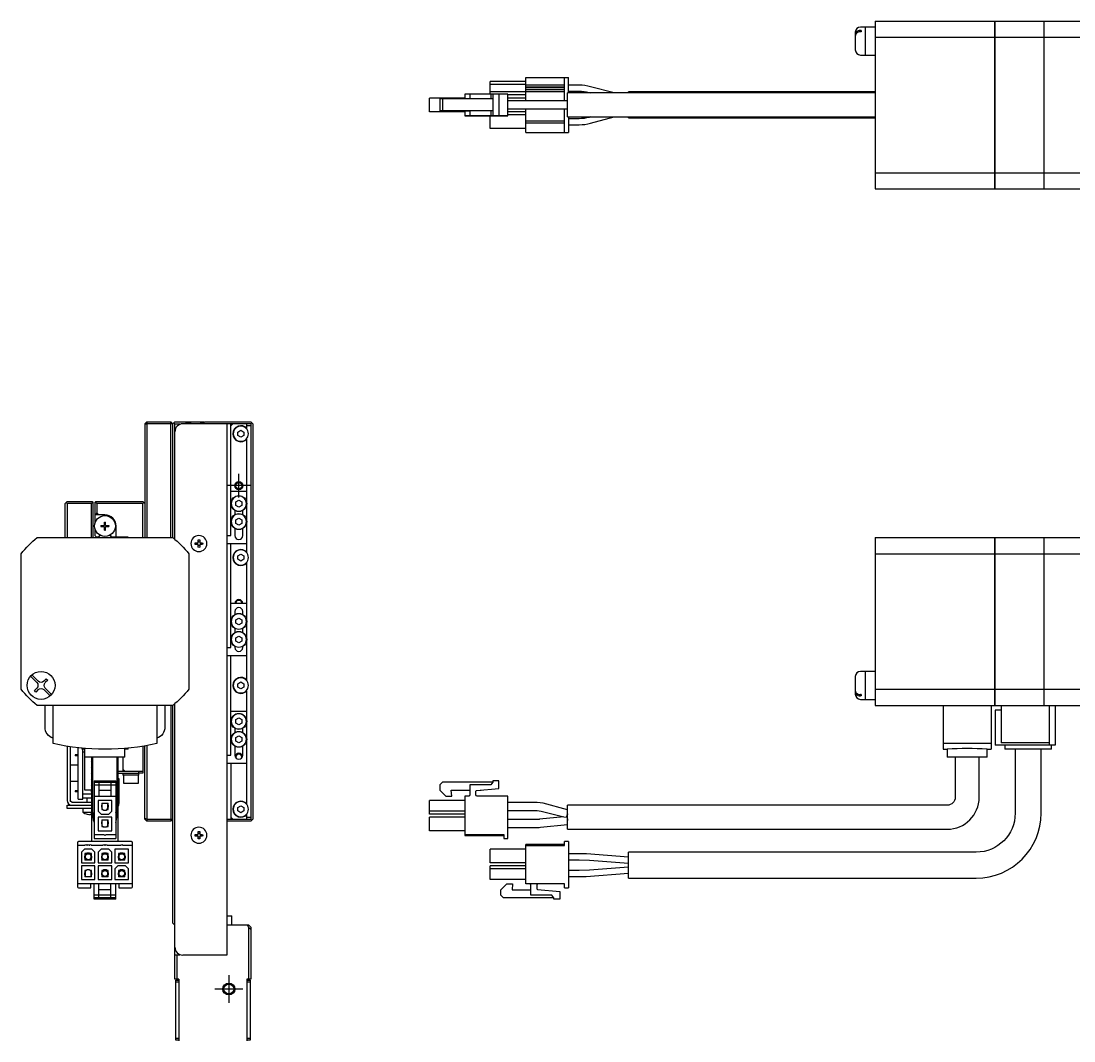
# Model space of a CAD drawing. Extents: x 0 to 971, y -8 to 578.
# Drawn here: x 0 to 263.5, y 322.7 to 578 of the extents above; entities that cross this region are included whole.
import ezdxf

# ---------------------------------------------------------------- set-up
doc = ezdxf.new("R2010")
doc.units = 0
doc.header["$LTSCALE"] = 0.5
doc.linetypes.add('CENTER', pattern=[50.8, 31.75, -6.35, 6.35, -6.35])
for name, color, linetype in [('MSM_CENTER', 1, 'CENTER'), ('MSM_CONTINUOUS', 7, 'CONTINUOUS'), ('MSM_NARROW', 5, 'CONTINUOUS')]:
    doc.layers.add(name, color=color, linetype=linetype)

msp = doc.modelspace()

# ---------------------------------------------------------------- linework, layer by layer
at = {"layer": 'MSM_CENTER'}
for p, q in [((54.5, 458.69), (54.5, 464.69)), ((57.5, 461.69), (51.5, 461.69)), ((52, 339.19), (52, 332.19)), ((55.5, 335.69), (48.5, 335.69))]:
    msp.add_line(p, q, dxfattribs=at)
at = {"layer": 'MSM_CONTINUOUS'}
for p, q in [((213.78, 577.99), (213.78, 535.99)), ((213.78, 577.99), (243.73, 577.99)), ((243.73, 535.99), (243.73, 577.99)), ((243.73, 577.94), (243.78, 577.94)), ((243.78, 535.99), (243.78, 577.99)), ((243.78, 577.99), (256.03, 577.99)), ((256.03, 535.99), (256.03, 577.99)), ((256.03, 577.94), (256.08, 577.94)), ((256.08, 535.99), (256.08, 577.99)), ((256.08, 577.99), (280.03, 577.99)), ((208.78, 575.19), (208.78, 570.79)), ((211.23, 576.49), (210.08, 576.49)), ((210.28, 575.64), (210.08, 575.64)), ((210.28, 575.28), (210.08, 575.28)), ((210.28, 575.64), (210.28, 575.28)), ((211.23, 576.49), (211.23, 569.49)), ((211.28, 576.44), (211.23, 576.44)), ((213.78, 576.49), (211.28, 576.49)), ((211.28, 576.49), (211.28, 569.49)), ((213.78, 573.96), (243.73, 573.96)), ((243.73, 573.71), (243.78, 573.71)), ((243.78, 573.96), (256.03, 573.96)), ((256.03, 573.71), (256.08, 573.71)), ((256.08, 573.96), (280.03, 573.96)), ((210.08, 569.49), (211.23, 569.49)), ((211.23, 569.54), (211.28, 569.54)), ((211.28, 569.49), (213.78, 569.49)), ((126.33, 557.99), (126.33, 563.89)), ((126.33, 563.89), (137.03, 563.89)), ((136.03, 557.99), (136.03, 563.89)), ((137.03, 559.99), (137.03, 563.89)), ((117.43, 559.69), (117.43, 562.89)), ((126.33, 562.89), (117.43, 562.89)), ((126.33, 562.14), (117.43, 562.14)), ((126.33, 561.99), (136.03, 561.99)), ((126.33, 561.49), (136.03, 561.49)), ((126.33, 561.44), (136.03, 561.44)), ((139.66, 561.94), (137.03, 561.94)), ((148.4, 559.99), (142.55, 561.56)), ((111.08, 558.69), (102.18, 558.69)), ((102.18, 555.29), (102.18, 558.69)), ((111.08, 559.69), (111.08, 558.49)), ((112.03, 559.69), (111.08, 559.69)), ((112.33, 559.69), (112.03, 559.69)), ((112.33, 559.69), (112.33, 558.49)), ((117.58, 559.69), (112.33, 559.69)), ((126.33, 560.24), (117.43, 560.24)), ((117.58, 559.69), (117.58, 558.49)), ((118.08, 559.69), (117.58, 559.69)), ((119.58, 559.69), (118.08, 559.69)), ((118.08, 559.69), (118.08, 554.29)), ((119.58, 559.69), (119.58, 554.29)), ((121.78, 559.69), (119.58, 559.69)), ((121.78, 554.29), (121.78, 559.69)), ((126.33, 559.49), (121.78, 559.49)), ((126.33, 558.69), (121.78, 558.69)), ((126.33, 560.94), (136.03, 560.94)), ((126.33, 560.89), (136.03, 560.89)), ((126.33, 560.39), (136.03, 560.39)), ((136.78, 553.99), (136.78, 559.99)), ((213.78, 559.99), (136.78, 559.99)), ((137.03, 560.44), (139.66, 560.44)), ((142.16, 560.11), (142.61, 559.99)), ((152.03, 559.99), (152.03, 560.24)), ((213.78, 560.24), (152.03, 560.24)), ((105.48, 558.49), (104.78, 558.49)), ((104.78, 558.49), (104.78, 555.49)), ((105.48, 558.49), (105.48, 555.49)), ((118.08, 558.49), (105.48, 558.49)), ((129.14, 557.99), (121.78, 557.99)), ((121.78, 555.99), (129.14, 555.99)), ((121.78, 555.99), (129.69, 555.99)), ((126.33, 550.09), (126.33, 555.99)), ((130.4, 557.99), (129.14, 557.99)), ((129.14, 555.99), (130.4, 555.99)), ((129.69, 555.99), (129.88, 555.99)), ((129.88, 555.99), (136.78, 555.99)), ((136.78, 557.99), (130.4, 557.99)), ((130.4, 555.99), (136.78, 555.99)), ((136.03, 550.09), (136.03, 555.99)), ((111.08, 555.29), (102.18, 555.29)), ((111.08, 555.29), (102.18, 555.29)), ((111.08, 555.29), (102.18, 555.29)), ((104.78, 555.49), (106.28, 555.49)), ((105.48, 555.49), (104.78, 555.49)), ((118.08, 555.49), (105.48, 555.49)), ((106.28, 555.49), (107.78, 555.49)), ((107.65, 555.49), (112.33, 555.49)), ((107.78, 555.49), (107.65, 555.49)), ((111.08, 555.49), (111.08, 554.29)), ((112.03, 554.29), (111.08, 554.29)), ((111.08, 554.29), (120.78, 554.29)), ((112.03, 555.49), (112.33, 555.49)), ((112.33, 554.29), (112.03, 554.29)), ((117.58, 555.49), (112.33, 555.49)), ((112.33, 555.49), (112.33, 554.29)), ((117.58, 554.29), (112.33, 554.29)), ((113.83, 554.29), (114.02, 554.29)), ((114.13, 554.29), (113.83, 554.29)), ((114.02, 554.29), (119.58, 554.29)), ((121.78, 554.29), (114.13, 554.29)), ((117.43, 551.09), (117.43, 554.29)), ((118.08, 555.49), (117.58, 555.49)), ((117.58, 555.49), (117.58, 554.29)), ((118.08, 554.29), (117.58, 554.29)), ((119.58, 554.29), (118.08, 554.29)), ((120.78, 554.29), (121.78, 554.29)), ((126.33, 555.29), (121.78, 555.29)), ((126.33, 554.49), (121.78, 554.49)), ((136.78, 553.99), (213.78, 553.99)), ((137.03, 553.99), (137.03, 550.09)), ((139.67, 553.54), (137.03, 553.54)), ((142.61, 553.99), (142.16, 553.87)), ((142.55, 552.42), (148.4, 553.99)), ((152.03, 553.74), (152.03, 553.99)), ((152.03, 553.74), (213.78, 553.74)), ((126.33, 551.09), (117.43, 551.09)), ((126.33, 553.04), (136.03, 553.04)), ((126.33, 552.54), (136.03, 552.54)), ((137.03, 552.04), (139.67, 552.04)), ((126.33, 550.09), (137.03, 550.09)), ((243.73, 540.28), (243.78, 540.28)), ((256.03, 540.28), (256.08, 540.28)), ((213.78, 540.02), (243.73, 540.02)), ((243.78, 540.02), (256.03, 540.02)), ((256.08, 540.02), (280.03, 540.02)), ((213.78, 535.99), (243.73, 535.99)), ((243.73, 536.04), (243.78, 536.04)), ((243.78, 535.99), (256.03, 535.99)), ((256.03, 536.04), (256.08, 536.04)), ((256.08, 535.99), (280.03, 535.99)), ((31.5, 477.69), (31, 477.19)), ((31.5, 477.19), (31, 476.98)), ((31, 477.19), (31, 448.69)), ((31.5, 477.69), (31.5, 448.69)), ((31.5, 477.69), (37.5, 477.69)), ((38, 477.19), (31.5, 477.19)), ((37.5, 448.69), (37.5, 477.69)), ((37.5, 477.69), (38, 477.19)), ((38.5, 477.69), (38, 477.19)), ((38, 448.69), (38, 477.19)), ((38.5, 477.19), (38.25, 477.44)), ((38.5, 477.69), (45.7, 477.69)), ((38.5, 448.25), (38.5, 477.19)), ((38.5, 477.19), (39.7, 477.19)), ((57.5, 477.19), (40.5, 477.19)), ((41.3, 477.19), (41.3, 477.49)), ((41.3, 477.49), (42.5, 477.49)), ((42.5, 477.19), (42.5, 477.49)), ((45, 477.39), (44.8, 477.19)), ((45, 477.69), (45, 477.19)), ((45.2, 477.19), (45.2, 477.69)), ((45.4, 477.29), (45.4, 477.19)), ((45.5, 477.19), (46, 477.69)), ((45.7, 477.19), (45.6, 477.29)), ((45.7, 477.69), (45.8, 477.59)), ((45.7, 477.59), (45.9, 477.59)), ((46, 477.69), (57.5, 477.69)), ((51.5, 477.19), (51.5, 344.19)), ((52.5, 449.19), (52.5, 477.19)), ((52.5, 476.69), (53, 477.19)), ((56.5, 476.01), (56.5, 477.19)), ((57.5, 477.69), (58, 477.19)), ((57.75, 477.44), (57.5, 477.19)), ((57.5, 477.19), (57.5, 378.19)), ((58, 477.19), (58, 378.19)), ((54.25, 475.12), (55, 475.55)), ((54.25, 474.25), (54.25, 475.12)), ((55, 475.55), (55.75, 475.12)), ((55.75, 475.12), (55.75, 474.25)), ((57.5, 476.69), (56.5, 476.69)), ((55, 473.82), (54.25, 474.25)), ((55.75, 474.25), (55, 473.82)), ((56.5, 445.01), (56.5, 473.36)), ((56.5, 460.19), (52.5, 460.19)), ((11, 457.19), (11.5, 457.69)), ((11, 448.69), (11, 457.19)), ((11.5, 457.19), (11.25, 457.44)), ((11.5, 457.69), (17.8, 457.69)), ((11.5, 457.19), (11.5, 448.69)), ((17.6, 457.19), (11.5, 457.19)), ((17.6, 457.19), (17.95, 457.54)), ((17.6, 448.69), (17.6, 457.19)), ((17.8, 457.69), (18, 457.49)), ((18, 457.49), (18, 448.69)), ((18.7, 457.69), (18.5, 457.49)), ((18.5, 457.49), (18.5, 452.3)), ((19, 457.19), (18.6, 457.59)), ((18.7, 457.69), (30.5, 457.69)), ((19, 457.19), (19, 454.89)), ((30.5, 457.19), (19, 457.19)), ((30.5, 457.69), (31, 457.19)), ((30.75, 457.44), (30.5, 457.19)), ((30.5, 448.69), (30.5, 457.19)), ((53.75, 457.62), (54.5, 458.05)), ((53.75, 456.75), (53.75, 457.62)), ((54.5, 456.32), (53.75, 456.75)), ((54.5, 458.05), (55.25, 457.62)), ((55.25, 456.75), (54.5, 456.32)), ((55.25, 457.62), (55.25, 456.75)), ((21, 454.39), (18.5, 454.39)), ((19, 454.89), (18.65, 454.39)), ((19.5, 454.39), (19, 454.89)), ((53.5, 455.46), (53.5, 454.42)), ((53.75, 453.12), (54.5, 453.55)), ((54.5, 453.55), (55.25, 453.12)), ((55.5, 454.42), (55.5, 455.46)), ((18.5, 450.87), (18.5, 449.19)), ((20, 451.73), (20, 451.44)), ((20, 451.73), (20.79, 451.73)), ((20, 451.44), (20.79, 451.44)), ((20.53, 451.44), (20.53, 451.73)), ((20.85, 451.79), (20.85, 452.59)), ((20.85, 452.59), (21.14, 452.59)), ((21.14, 452.06), (20.85, 452.06)), ((20.85, 450.59), (20.85, 451.38)), ((20.85, 451.12), (21.14, 451.12)), ((20.85, 450.59), (21.14, 450.59)), ((21.14, 451.79), (21.14, 452.59)), ((21.14, 450.59), (21.14, 451.38)), ((21.2, 451.73), (22, 451.73)), ((21.2, 451.44), (22, 451.44)), ((21.47, 451.44), (21.47, 451.73)), ((22, 451.73), (22, 451.44)), ((23.8, 448.89), (23.8, 451.59)), ((53.5, 450.96), (53.5, 449.19)), ((53.75, 452.25), (53.75, 453.12)), ((54.5, 451.82), (53.75, 452.25)), ((55.25, 452.25), (54.5, 451.82)), ((55.25, 453.12), (55.25, 452.25)), ((55.5, 449.19), (55.5, 450.96)), ((4, 448.69), (3.87, 448.56)), ((4.03, 448.69), (37.97, 448.69)), ((18.5, 449.19), (18.8, 448.89)), ((18.8, 448.89), (19.46, 448.89)), ((19.46, 448.89), (19.54, 449.03)), ((22.33, 449.26), (22.54, 448.89)), ((22.54, 448.89), (26.7, 448.89)), ((26.7, 448.89), (26.7, 448.69)), ((38.13, 448.56), (38, 448.69)), ((44.3, 447.39), (44.3, 448.12)), ((44.7, 448.12), (44.7, 447.39)), ((51.5, 449.19), (52.5, 449.19)), ((213.78, 448.69), (243.73, 448.69)), ((213.78, 448.69), (213.78, 406.69)), ((243.73, 406.69), (243.73, 448.69)), ((243.73, 448.64), (243.78, 448.64)), ((243.78, 406.69), (243.78, 448.69)), ((243.78, 448.69), (256.03, 448.69)), ((256.03, 406.69), (256.03, 448.69)), ((256.03, 448.64), (256.08, 448.64)), ((256.08, 406.69), (256.08, 448.69)), ((256.08, 448.69), (280.03, 448.69)), ((43.57, 447.39), (44.3, 447.39)), ((44.3, 446.99), (43.57, 446.99)), ((44.3, 446.26), (44.3, 446.99)), ((44.7, 447.39), (45.43, 447.39)), ((45.43, 446.99), (44.7, 446.99)), ((44.7, 446.99), (44.7, 446.26)), ((51.5, 447.19), (56.5, 447.19)), ((52.5, 421.19), (52.5, 447.19)), ((0.13, 444.82), (0, 444.69)), ((0, 410.72), (0, 444.66)), ((42, 444.69), (41.87, 444.82)), ((42, 444.66), (42, 410.72)), ((54.25, 444.12), (55, 444.55)), ((54.25, 443.25), (54.25, 444.12)), ((55, 442.82), (54.25, 443.25)), ((55, 444.55), (55.75, 444.12)), ((55.75, 443.25), (55, 442.82)), ((55.75, 444.12), (55.75, 443.25)), ((213.78, 444.66), (243.73, 444.66)), ((243.73, 444.4), (243.78, 444.4)), ((243.78, 444.66), (256.03, 444.66)), ((256.03, 444.4), (256.08, 444.4)), ((256.08, 444.66), (280.03, 444.66)), ((56.5, 413.01), (56.5, 442.36)), ((56.5, 432.19), (52.5, 432.19)), ((53.5, 430.19), (53.5, 429.42)), ((55.5, 429.42), (55.5, 430.19)), ((53.75, 428.12), (54.5, 428.55)), ((53.75, 427.25), (53.75, 428.12)), ((54.5, 426.82), (53.75, 427.25)), ((54.5, 428.55), (55.25, 428.12)), ((55.25, 427.25), (54.5, 426.82)), ((55.25, 428.12), (55.25, 427.25)), ((53.5, 425.96), (53.5, 424.92)), ((55.5, 424.92), (55.5, 425.96)), ((53.75, 423.62), (54.5, 424.05)), ((53.75, 422.75), (53.75, 423.62)), ((54.5, 422.32), (53.75, 422.75)), ((54.5, 424.05), (55.25, 423.62)), ((55.25, 422.75), (54.5, 422.32)), ((55.25, 423.62), (55.25, 422.75)), ((51.5, 421.19), (52.5, 421.19)), ((51.5, 419.19), (56.5, 419.19)), ((52.5, 394.19), (52.5, 419.19)), ((53.5, 421.46), (53.5, 421.19)), ((55.5, 421.19), (55.5, 421.46)), ((3.94, 412.39), (2.35, 413.98)), ((2.71, 414.33), (3.63, 413.41)), ((208.78, 413.89), (208.78, 409.49)), ((211.23, 415.19), (210.08, 415.19)), ((211.23, 415.19), (211.23, 408.19)), ((211.28, 415.14), (211.23, 415.14)), ((211.28, 415.19), (211.28, 408.19)), ((213.78, 415.19), (211.28, 415.19)), ((3.63, 413.41), (4.29, 412.75)), ((5.71, 412.75), (6.31, 413.35)), ((6.66, 413), (6.06, 412.39)), ((6.31, 413.35), (6.66, 413)), ((54.25, 412.12), (55, 412.55)), ((54.25, 411.25), (54.25, 412.12)), ((55, 410.82), (54.25, 411.25)), ((55, 412.55), (55.75, 412.12)), ((55.75, 411.25), (55, 410.82)), ((55.75, 412.12), (55.75, 411.25)), ((0, 410.69), (0.13, 410.56)), ((3.34, 410.38), (3.94, 410.98)), ((3.69, 410.03), (3.34, 410.38)), ((4.29, 410.63), (3.69, 410.03)), ((7.29, 409.04), (5.71, 410.63)), ((6.06, 410.98), (6.72, 410.32)), ((6.72, 410.32), (7.65, 409.4)), ((41.87, 410.56), (42, 410.69)), ((56.5, 382.01), (56.5, 410.36)), ((210.28, 409.4), (210.08, 409.4)), ((210.28, 409.04), (210.08, 409.04)), ((210.28, 409.4), (210.28, 409.04)), ((213.78, 410.72), (243.73, 410.72)), ((243.73, 410.97), (243.78, 410.97)), ((243.78, 410.72), (256.03, 410.72)), ((256.03, 410.97), (256.08, 410.97)), ((256.08, 410.72), (280.03, 410.72)), ((3.87, 406.82), (4, 406.69)), ((37.97, 406.69), (4.03, 406.69)), ((6, 401.27), (6, 406.69)), ((8, 397.12), (8, 406.69)), ((34, 406.69), (34, 397.12)), ((36, 406.69), (36, 401.27)), ((37.5, 406.69), (37.5, 377.69)), ((38, 406.69), (38.13, 406.82)), ((38, 352.19), (38, 406.69)), ((38.5, 338.19), (38.5, 407.13)), ((210.08, 408.19), (211.23, 408.19)), ((211.23, 408.24), (211.28, 408.24)), ((211.28, 408.19), (213.78, 408.19)), ((213.78, 406.69), (243.73, 406.69)), ((230.78, 406.69), (230.78, 395.69)), ((242.78, 406.69), (242.78, 395.69)), ((243.73, 406.74), (243.78, 406.74)), ((243.78, 406.69), (280.03, 406.69)), ((245.28, 406.69), (245.28, 397.29)), ((256.03, 406.74), (256.08, 406.74)), ((257.28, 406.69), (257.28, 396.69)), ((258.78, 406.69), (258.78, 396.69)), ((56.5, 405.19), (52.5, 405.19)), ((53.75, 403.12), (54.5, 403.55)), ((54.5, 403.55), (55.25, 403.12)), ((243.78, 405.49), (243.78, 396.69)), ((245.28, 405.49), (243.78, 405.49)), ((53.5, 400.96), (53.5, 399.92)), ((53.75, 402.25), (53.75, 403.12)), ((54.5, 401.82), (53.75, 402.25)), ((55.25, 402.25), (54.5, 401.82)), ((55.25, 403.12), (55.25, 402.25)), ((55.5, 399.92), (55.5, 400.96)), ((53.75, 398.62), (54.5, 399.05)), ((53.75, 397.75), (53.75, 398.62)), ((54.5, 399.05), (55.25, 398.62)), ((55.25, 398.62), (55.25, 397.75)), ((11.5, 396.45), (11.5, 382.89)), ((12.3, 396.33), (12.3, 382.89)), ((14.3, 383.19), (14.3, 396.07)), ((15.18, 395.97), (15.18, 395.69)), ((16, 395.69), (15.18, 395.69)), ((15.5, 383.19), (15.5, 395.69)), ((16, 385.44), (16, 395.9)), ((26, 393.69), (26, 395.9)), ((26.82, 395.69), (26, 395.69)), ((26.82, 395.69), (26.82, 395.97)), ((30.5, 396.45), (30.5, 389.69)), ((31, 378.19), (31, 396.53)), ((31.5, 396.62), (31.5, 377.69)), ((53.5, 396.46), (53.5, 394.19)), ((54.5, 397.32), (53.75, 397.75)), ((55.25, 397.75), (54.5, 397.32)), ((55.5, 394.19), (55.5, 396.46)), ((242.78, 397.12), (230.78, 397.12)), ((230.78, 395.69), (231.78, 395.69)), ((231.78, 395.69), (231.78, 393.69)), ((241.78, 395.69), (242.78, 395.69)), ((241.78, 393.69), (241.78, 395.69)), ((258.78, 396.69), (243.78, 396.69)), ((257.28, 397.29), (245.28, 397.29)), ((246.21, 396.69), (246.21, 395.69)), ((257.85, 395.69), (246.21, 395.69)), ((248.78, 395.69), (248.78, 379.69)), ((255.28, 379.69), (255.28, 395.69)), ((257.85, 395.69), (257.85, 396.69)), ((14.3, 394.31), (13.5, 394.31)), ((13.5, 394.31), (13.5, 394.06)), ((14.3, 394.06), (13.5, 394.06)), ((16, 394.94), (15.5, 394.94)), ((26, 393.69), (16, 393.69)), ((17.75, 372.59), (17.75, 393.69)), ((18, 378.69), (18, 393.69)), ((24, 393.69), (24, 378.69)), ((24.25, 393.69), (24.25, 372.59)), ((25.5, 393.69), (25.5, 390.19)), ((51.5, 394.19), (52.5, 394.19)), ((241.78, 393.69), (231.78, 393.69)), ((233.78, 393.69), (233.78, 383.69)), ((239.78, 383.69), (239.78, 393.69)), ((14.3, 391.69), (12.3, 391.69)), ((24.25, 390.19), (25.5, 390.19)), ((26, 390.19), (25.5, 390.69)), ((25.5, 390.19), (30.5, 390.19)), ((29.5, 389.19), (29.5, 390.19)), ((51.5, 392.19), (56.5, 392.19)), ((52.5, 392.19), (52.5, 378.19)), ((12.3, 387.69), (14.3, 387.69)), ((18.3, 387.79), (23.7, 387.79)), ((18.3, 387.79), (18.3, 373.39)), ((18.3, 387.49), (23.7, 387.49)), ((19.5, 387.49), (19.5, 383.99)), ((22.5, 387.49), (22.5, 383.99)), ((23.7, 387.79), (23.7, 373.39)), ((24.25, 389.69), (29.5, 389.69)), ((24.25, 388.39), (24.5, 388.39)), ((24.5, 388.39), (24.5, 382.09)), ((25.5, 389.69), (25.5, 389.19)), ((29.5, 389.19), (25.5, 389.19)), ((25.6, 389.19), (25.6, 387.19)), ((29.4, 387.19), (29.4, 389.19)), ((30.5, 389.69), (29.5, 389.69)), ((105.48, 387.49), (104.78, 386.79)), ((118.08, 387.49), (105.48, 387.49)), ((118.08, 387.49), (117.58, 386.79)), ((118.08, 387.79), (118.08, 387.49)), ((119.58, 387.79), (118.08, 387.79)), ((119.58, 385.87), (119.58, 387.79)), ((13.5, 385.31), (13.5, 385.06)), ((14.3, 385.31), (13.5, 385.31)), ((14.3, 385.06), (13.5, 385.06)), ((17.65, 385.44), (16, 385.44)), ((17.65, 384.94), (17.65, 385.44)), ((17.75, 384.94), (17.65, 384.94)), ((18.3, 386.79), (23.7, 386.79)), ((19.5, 385.49), (22.5, 385.49)), ((25.6, 387.19), (29.4, 387.19)), ((104.78, 386.79), (104.78, 385.49)), ((104.78, 385.49), (106.28, 383.99)), ((104.78, 385.49), (106.28, 383.99)), ((107.65, 385.49), (112.33, 385.49)), ((107.78, 383.99), (107.65, 385.49)), ((107.65, 385.49), (112.33, 385.49)), ((112.33, 386.79), (112.33, 384.29)), ((117.58, 386.79), (112.33, 386.79)), ((113.83, 384.29), (113.83, 385.19)), ((114.02, 385.39), (119.58, 385.87)), ((114.02, 385.39), (119.58, 385.87)), ((114.02, 385.39), (115.17, 385.49)), ((114.02, 385.39), (115.17, 385.49)), ((115.17, 385.49), (115.17, 385.49)), ((12.7, 382.49), (17.75, 382.49)), ((14.3, 383.19), (15.5, 383.19)), ((17.75, 384.44), (15.5, 384.44)), ((17.75, 383.44), (15.5, 383.44)), ((16.5, 383.44), (16.5, 382.49)), ((18.3, 383.99), (23.7, 383.99)), ((22.7, 382.89), (19.3, 382.89)), ((19.3, 382.89), (19.3, 380.24)), ((20.2, 382.24), (20.2, 381.74)), ((20.2, 382.24), (21.8, 382.24)), ((20.25, 382.24), (20.25, 380.86)), ((21.75, 380.86), (21.75, 382.24)), ((21.8, 381.74), (21.8, 382.24)), ((22.7, 380.24), (22.7, 382.89)), ((111.08, 382.89), (102.18, 382.89)), ((102.18, 379.49), (102.18, 382.89)), ((106.28, 383.99), (107.78, 383.99)), ((106.28, 383.99), (107.78, 383.99)), ((112.03, 383.99), (111.08, 383.99)), ((111.08, 383.99), (111.08, 374.39)), ((121.78, 383.99), (114.13, 383.99)), ((121.78, 373.39), (121.78, 383.99)), ((129.14, 382.36), (121.78, 382.36)), ((130.66, 382.17), (129.14, 382.36)), ((136.78, 380.57), (130.66, 382.17)), ((11.5, 380.89), (11.5, 381.69)), ((11.5, 381.69), (17.75, 381.69)), ((17.75, 380.89), (11.5, 380.89)), ((15.5, 380.89), (15.5, 379.99)), ((15.5, 379.99), (17.75, 379.99)), ((19.3, 380.24), (20.05, 379.49)), ((20.05, 379.49), (21.95, 379.49)), ((20.1, 381.74), (20.1, 381.24)), ((20.25, 381.74), (20.1, 381.74)), ((20.1, 381.24), (20.25, 381.24)), ((20.2, 381.24), (20.2, 380.59)), ((20.2, 380.59), (20.52, 380.59)), ((20.25, 380.86), (20.62, 380.49)), ((20.62, 380.49), (21.37, 380.49)), ((21.37, 380.49), (21.75, 380.86)), ((21.47, 380.59), (21.8, 380.59)), ((21.75, 381.74), (21.9, 381.74)), ((21.75, 381.24), (21.9, 381.24)), ((21.8, 380.59), (21.8, 381.24)), ((21.9, 381.24), (21.9, 381.74)), ((21.95, 379.49), (22.7, 380.24)), ((54.25, 381.12), (55, 381.55)), ((54.25, 380.25), (54.25, 381.12)), ((55, 379.82), (54.25, 380.25)), ((55, 381.55), (55.75, 381.12)), ((55.75, 380.25), (55, 379.82)), ((55.75, 381.12), (55.75, 380.25)), ((111.08, 380.24), (102.18, 380.24)), ((111.08, 379.49), (102.18, 379.49)), ((111.08, 379.49), (102.18, 379.49)), ((121.78, 380.36), (129.14, 380.36)), ((129.14, 380.36), (130.15, 380.23)), ((130.15, 380.23), (135.84, 378.75)), ((136.78, 379.54), (136.56, 378.69)), ((136.6, 378.82), (136.78, 379.54)), ((136.78, 375.69), (136.78, 381.69)), ((231.78, 381.69), (136.78, 381.69)), ((16.55, 379.43), (16.57, 379.43)), ((17.3, 379.43), (17.7, 379.43)), ((17.3, 379.3), (17.3, 379.43)), ((17.7, 379.43), (17.7, 379.3)), ((19.3, 378.69), (19.3, 375.29)), ((22.7, 378.69), (19.3, 378.69)), ((20.25, 377.54), (20.1, 377.54)), ((20.1, 377.54), (20.1, 377.04)), ((20.1, 377.04), (20.25, 377.04)), ((20.2, 378.04), (21.8, 378.04)), ((20.2, 378.04), (20.2, 377.54)), ((20.2, 377.04), (20.2, 376.39)), ((20.25, 378.04), (20.25, 376.66)), ((21.75, 376.66), (21.75, 378.04)), ((21.75, 377.54), (21.9, 377.54)), ((21.75, 377.04), (21.9, 377.04)), ((21.8, 377.54), (21.8, 378.04)), ((21.8, 376.39), (21.8, 377.04)), ((21.9, 377.04), (21.9, 377.54)), ((22.7, 375.29), (22.7, 378.69)), ((31.5, 378.19), (31, 378.39)), ((31, 378.19), (31.5, 377.69)), ((31.5, 378.19), (38, 378.19)), ((37.5, 377.69), (31.5, 377.69)), ((38, 378.19), (37.5, 377.69)), ((51.5, 378.19), (57.5, 378.19)), ((57.5, 377.69), (51.5, 377.69)), ((53, 378.19), (52.5, 378.69)), ((56.5, 378.19), (56.5, 379.36)), ((56.5, 378.69), (57.5, 378.69)), ((57.5, 378.19), (57.75, 377.94)), ((58, 378.19), (57.5, 377.69)), ((111.08, 378.69), (102.18, 378.69)), ((102.18, 375.29), (102.18, 378.69)), ((129.69, 378.16), (121.78, 378.16)), ((129.78, 378.17), (129.69, 378.16)), ((135.84, 378.75), (129.78, 378.17)), ((129.98, 376.18), (136.78, 376.83)), ((135.84, 378.75), (136.56, 378.69)), ((136.6, 378.82), (136.56, 378.69)), ((136.56, 378.69), (136.6, 378.82)), ((136.69, 378.83), (136.6, 378.82)), ((136.69, 378.83), (136.78, 377.84)), ((18.3, 374.39), (20.75, 374.39)), ((19.3, 375.29), (22.7, 375.29)), ((20.2, 376.39), (20.52, 376.39)), ((20.25, 376.66), (20.62, 376.29)), ((20.62, 376.29), (21.37, 376.29)), ((21.25, 374.39), (23.7, 374.39)), ((21.37, 376.29), (21.75, 376.66)), ((21.47, 376.39), (21.8, 376.39)), ((43.57, 374.39), (44.3, 374.39)), ((44.3, 374.39), (44.3, 375.12)), ((44.7, 375.12), (44.7, 374.39)), ((44.7, 374.39), (45.43, 374.39)), ((111.08, 375.29), (102.18, 375.29)), ((111.08, 375.29), (102.18, 375.29)), ((111.08, 374.39), (120.78, 374.39)), ((111.08, 374.39), (120.78, 374.39)), ((111.08, 374.39), (111.08, 374.14)), ((120.78, 374.39), (120.78, 373.39)), ((121.78, 376.16), (129.69, 376.16)), ((129.69, 376.16), (129.98, 376.18)), ((136.78, 375.69), (231.78, 375.69)), ((14.1, 372.29), (14.1, 361.29)), ((16, 371.59), (14.1, 371.59)), ((27.6, 372.59), (14.4, 372.59)), ((16.55, 371.59), (16.5, 371.59)), ((17.1, 371.59), (17.05, 371.59)), ((20.47, 371.59), (17.6, 371.59)), ((18.3, 373.39), (23.7, 373.39)), ((21.02, 371.59), (20.97, 371.59)), ((24.95, 371.59), (21.52, 371.59)), ((27.9, 371.59), (25.45, 371.59)), ((27.9, 361.29), (27.9, 372.29)), ((44.3, 373.99), (43.57, 373.99)), ((44.3, 373.26), (44.3, 373.99)), ((44.7, 373.99), (44.7, 373.26)), ((45.43, 373.99), (44.7, 373.99)), ((111.08, 374.14), (120.78, 374.14)), ((120.78, 373.39), (121.78, 373.39)), ((120.78, 373.39), (121.78, 373.39)), ((126.33, 361.99), (126.33, 371.84)), ((136.03, 371.84), (126.33, 371.84)), ((126.33, 371.59), (136.03, 371.59)), ((136.03, 371.59), (136.03, 372.59)), ((137.03, 372.59), (136.03, 372.59)), ((137.03, 372.59), (137.03, 360.99)), ((15.85, 370.69), (15.1, 369.94)), ((15.1, 369.94), (15.1, 367.29)), ((17.75, 370.69), (15.85, 370.69)), ((16.05, 368.94), (15.9, 368.94)), ((15.9, 368.94), (15.9, 368.44)), ((16, 369.59), (16, 368.94)), ((16.32, 369.59), (16, 369.59)), ((16.42, 369.69), (16.05, 369.31)), ((16.05, 369.31), (16.05, 367.94)), ((17.17, 369.69), (16.42, 369.69)), ((17.01, 369.53), (17.46, 369.4)), ((17.55, 369.31), (17.17, 369.69)), ((17.6, 369.59), (17.27, 369.59)), ((17.55, 367.94), (17.55, 369.31)), ((17.7, 368.94), (17.55, 368.94)), ((17.6, 368.94), (17.6, 369.59)), ((17.7, 368.44), (17.7, 368.94)), ((18.5, 369.94), (17.75, 370.69)), ((18.5, 367.29), (18.5, 369.94)), ((20.05, 370.69), (19.3, 369.94)), ((19.3, 369.94), (19.3, 367.29)), ((21.95, 370.69), (20.05, 370.69)), ((20.25, 368.94), (20.1, 368.94)), ((20.1, 368.94), (20.1, 368.44)), ((20.52, 369.59), (20.2, 369.59)), ((20.2, 369.59), (20.2, 368.94)), ((20.52, 369.59), (20.25, 369.31)), ((20.25, 369.31), (20.25, 367.94)), ((20.62, 369.69), (20.52, 369.59)), ((21.37, 369.69), (20.62, 369.69)), ((21.75, 369.31), (21.37, 369.69)), ((21.8, 369.59), (21.47, 369.59)), ((21.75, 367.94), (21.75, 369.31)), ((21.9, 368.94), (21.75, 368.94)), ((21.8, 368.94), (21.8, 369.59)), ((21.9, 368.44), (21.9, 368.94)), ((22.7, 369.94), (21.95, 370.69)), ((22.7, 367.29), (22.7, 369.94)), ((23.5, 370.69), (23.5, 367.29)), ((26.9, 370.69), (23.5, 370.69)), ((24.45, 368.94), (24.3, 368.94)), ((24.3, 368.94), (24.3, 368.44)), ((24.4, 369.59), (24.4, 368.94)), ((24.72, 369.59), (24.4, 369.59)), ((24.72, 369.59), (24.45, 369.31)), ((24.45, 369.31), (24.45, 367.94)), ((24.99, 369.53), (24.54, 369.4)), ((24.82, 369.69), (24.72, 369.59)), ((25.57, 369.69), (24.82, 369.69)), ((25.95, 369.31), (25.57, 369.69)), ((26, 369.59), (25.67, 369.59)), ((25.95, 367.94), (25.95, 369.31)), ((26.1, 368.94), (25.95, 368.94)), ((26, 368.94), (26, 369.59)), ((26.1, 368.44), (26.1, 368.94)), ((26.9, 367.29), (26.9, 370.69)), ((117.43, 367.29), (117.43, 370.69)), ((126.33, 370.69), (117.43, 370.69)), ((140.64, 369.56), (137.03, 369.56)), ((152.03, 368.69), (141.49, 369.53)), ((152.03, 363.44), (152.03, 369.94)), ((239.03, 369.94), (152.03, 369.94)), ((15.1, 367.29), (18.5, 367.29)), ((15.1, 366.49), (15.1, 363.09)), ((18.5, 366.49), (15.1, 366.49)), ((15.9, 368.44), (16.05, 368.44)), ((16, 368.44), (16, 367.94)), ((17.6, 367.94), (16, 367.94)), ((17.11, 367.94), (16.59, 368.09)), ((17.7, 368.44), (17.55, 368.44)), ((17.6, 367.94), (17.6, 368.44)), ((18.5, 363.09), (18.5, 366.49)), ((19.3, 367.29), (22.7, 367.29)), ((22.7, 366.49), (19.3, 366.49)), ((19.3, 366.49), (19.3, 363.09)), ((20.1, 368.44), (20.25, 368.44)), ((20.2, 368.44), (20.2, 367.94)), ((21.8, 367.94), (20.2, 367.94)), ((20.25, 367.94), (20.25, 368.02)), ((21.9, 368.44), (21.75, 368.44)), ((21.75, 367.94), (21.75, 368.02)), ((21.8, 367.94), (21.8, 368.44)), ((22.7, 363.09), (22.7, 366.49)), ((23.5, 367.29), (26.9, 367.29)), ((24.25, 366.49), (23.5, 365.74)), ((26.15, 366.49), (24.25, 366.49)), ((24.3, 368.44), (24.45, 368.44)), ((24.4, 368.44), (24.4, 367.94)), ((26, 367.94), (24.4, 367.94)), ((24.89, 367.94), (25.41, 368.09)), ((26.1, 368.44), (25.95, 368.44)), ((26, 367.94), (26, 368.44)), ((26.9, 365.74), (26.15, 366.49)), ((126.33, 367.29), (117.43, 367.29)), ((117.43, 363.09), (117.43, 366.49)), ((126.33, 366.49), (117.43, 366.49)), ((137.03, 368.06), (139.66, 368.06)), ((139.66, 368.06), (142.3, 367.96)), ((142.3, 367.96), (151.98, 367.19)), ((16.05, 364.74), (15.9, 364.74)), ((15.9, 364.74), (15.9, 364.24)), ((15.9, 364.24), (16.05, 364.24)), ((16.32, 365.39), (16, 365.39)), ((16, 365.39), (16, 364.74)), ((16, 364.24), (16, 363.74)), ((17.6, 363.74), (16, 363.74)), ((16.42, 365.49), (16.05, 365.11)), ((16.05, 365.11), (16.05, 363.74)), ((17.17, 365.49), (16.42, 365.49)), ((17.55, 365.11), (17.17, 365.49)), ((17.6, 365.39), (17.27, 365.39)), ((17.55, 363.74), (17.55, 365.11)), ((17.7, 364.74), (17.55, 364.74)), ((17.7, 364.24), (17.55, 364.24)), ((17.6, 364.74), (17.6, 365.39)), ((17.6, 363.74), (17.6, 364.24)), ((17.7, 364.24), (17.7, 364.74)), ((20.1, 364.74), (20.1, 364.24)), ((20.25, 364.74), (20.1, 364.74)), ((20.1, 364.24), (20.25, 364.24)), ((20.52, 365.39), (20.2, 365.39)), ((20.2, 365.39), (20.2, 364.74)), ((20.2, 364.24), (20.2, 363.74)), ((21.8, 363.74), (20.2, 363.74)), ((20.52, 365.39), (20.25, 365.11)), ((20.25, 365.11), (20.25, 363.74)), ((20.62, 365.49), (20.52, 365.39)), ((21.37, 365.49), (20.62, 365.49)), ((21.75, 365.11), (21.37, 365.49)), ((21.8, 365.39), (21.47, 365.39)), ((21.75, 363.74), (21.75, 365.11)), ((21.9, 364.74), (21.75, 364.74)), ((21.9, 364.24), (21.75, 364.24)), ((21.8, 364.74), (21.8, 365.39)), ((21.8, 363.74), (21.8, 364.24)), ((21.9, 364.24), (21.9, 364.74)), ((23.5, 365.74), (23.5, 363.09)), ((24.45, 364.74), (24.3, 364.74)), ((24.3, 364.74), (24.3, 364.24)), ((24.3, 364.24), (24.45, 364.24)), ((24.72, 365.39), (24.4, 365.39)), ((24.4, 365.39), (24.4, 364.74)), ((24.4, 364.24), (24.4, 363.74)), ((26, 363.74), (24.4, 363.74)), ((24.72, 365.39), (24.45, 365.11)), ((24.45, 365.11), (24.45, 363.74)), ((24.45, 364.04), (25, 363.89)), ((24.82, 365.49), (24.72, 365.39)), ((25.57, 365.49), (24.82, 365.49)), ((25.4, 365.33), (24.86, 365.49)), ((25.95, 365.11), (25.57, 365.49)), ((26, 365.39), (25.67, 365.39)), ((25.95, 363.74), (25.95, 365.11)), ((26.1, 364.74), (25.95, 364.74)), ((26.1, 364.24), (25.95, 364.24)), ((26, 364.74), (26, 365.39)), ((26, 363.74), (26, 364.24)), ((26.1, 364.24), (26.1, 364.74)), ((26.9, 363.09), (26.9, 365.74)), ((126.33, 365.74), (117.43, 365.74)), ((139.67, 365.36), (137.03, 365.36)), ((137.03, 363.86), (140.66, 363.86)), ((142.29, 365.46), (139.67, 365.36)), ((141.46, 363.89), (152.03, 364.69)), ((151.98, 366.19), (142.29, 365.46)), ((27.9, 361.99), (14.1, 361.99)), ((15.1, 363.09), (18.5, 363.09)), ((17.5, 360.99), (17.5, 361.99)), ((18.3, 358.19), (18.3, 361.99)), ((19.3, 363.09), (22.7, 363.09)), ((19.5, 358.49), (19.5, 361.99)), ((22.5, 358.49), (22.5, 361.99)), ((23.5, 363.09), (26.9, 363.09)), ((23.7, 358.19), (23.7, 361.99)), ((24.5, 361.99), (24.5, 360.99)), ((126.33, 363.09), (117.43, 363.09)), ((120.03, 360.49), (121.53, 361.99)), ((121.53, 361.99), (123.03, 361.99)), ((123.03, 361.99), (122.9, 360.49)), ((136.03, 361.99), (126.33, 361.99)), ((127.58, 359.19), (127.58, 361.69)), ((129.08, 361.69), (129.08, 360.79)), ((136.03, 360.99), (136.03, 361.99)), ((152.03, 363.44), (239.03, 363.44)), ((14.4, 360.99), (17.5, 360.99)), ((23.7, 359.19), (18.3, 359.19)), ((23.7, 358.49), (18.3, 358.49)), ((22.5, 360.49), (19.5, 360.49)), ((24.5, 360.99), (27.6, 360.99)), ((120.03, 359.19), (120.03, 360.49)), ((120.73, 358.49), (120.03, 359.19)), ((133.33, 358.49), (120.73, 358.49)), ((122.9, 360.49), (127.58, 360.49)), ((132.83, 359.19), (127.58, 359.19)), ((129.27, 360.59), (134.83, 360.1)), ((133.33, 358.49), (132.83, 359.19)), ((133.33, 358.19), (133.33, 358.49)), ((134.83, 360.1), (134.83, 358.19)), ((136.03, 360.99), (137.03, 360.99)), ((23.7, 358.19), (18.3, 358.19)), ((134.83, 358.19), (133.33, 358.19)), ((51.5, 353.99), (52.75, 353.99)), ((52.75, 351.69), (52.75, 353.99)), ((38, 352.19), (38.5, 351.69)), ((38.25, 351.94), (38.5, 352.19)), ((57, 351.69), (51.5, 351.69)), ((57, 351.07), (56.69, 351.69)), ((57, 351.69), (57.5, 351.19)), ((57, 338.19), (57, 351.07)), ((57.5, 350.57), (57, 351.07)), ((57.5, 351.19), (57.5, 338.19)), ((39.7, 344.19), (38.5, 344.19)), ((39, 344.19), (39, 338.19)), ((51.5, 344.19), (40.5, 344.19)), ((39.5, 338.19), (38.5, 338.19)), ((38.7, 322.89), (38.7, 337.89)), ((38.7, 337.89), (39.5, 337.89)), ((39.5, 337.39), (38.7, 337.39)), ((39.5, 338.19), (39.5, 322.69)), ((57.5, 338.19), (56.5, 338.19)), ((56.5, 338.19), (56.5, 322.69)), ((56.5, 337.89), (57.3, 337.89)), ((57.3, 337.39), (56.5, 337.39)), ((57.3, 337.89), (57.3, 322.89)), ((38.7, 323.39), (39.5, 323.39)), ((39.5, 322.89), (38.7, 322.89)), ((56.5, 323.39), (57.3, 323.39)), ((57.3, 322.89), (56.5, 322.89))]:
    msp.add_line(p, q, dxfattribs=at)
at = {"layer": 'MSM_CONTINUOUS', "extrusion": (0, 0, -1)}
for centre, radius in [((-55, 474.69), 1.9), ((-54.5, 457.19), 1.9), ((-54.5, 452.69), 1.9), ((-44.5, 447.19), 2), ((-55, 443.69), 1.9), ((-54.5, 427.69), 1.9), ((-54.5, 423.19), 1.9), ((-55, 411.69), 1.9), ((-54.5, 402.69), 1.9), ((-54.5, 398.19), 1.9), ((-55, 380.69), 1.9), ((-44.5, 374.19), 2)]:
    msp.add_circle(centre, radius, dxfattribs=at)
at = {"layer": 'MSM_CONTINUOUS'}
for centre, radius in [((54.5, 461.69), 0.783), ((54.5, 457.19), 2), ((21, 451.59), 2.6), ((54.5, 452.69), 2), ((54.5, 427.69), 2), ((54.5, 423.19), 2), ((5, 411.69), 3.5), ((54.5, 402.69), 2), ((54.5, 398.19), 2), ((16.8, 368.81), 0.75), ((21, 368.81), 0.75), ((25.2, 368.81), 0.75), ((21, 364.61), 0.75), ((25.2, 364.61), 0.75), ((52, 335.69), 1.23)]:
    msp.add_circle(centre, radius, dxfattribs=at)
for centre, radius, start, end in [((210.08, 575.19), 1.3, 90, 180), ((209.54, 574.69), 0.751, 141.1045, 178.2319), ((209.54, 574.34), 0.754, 138.1061, 174.1834), ((210.01, 574.23), 1.41, 86.8251, 138.6019), ((210, 573.9), 1.39, 86.3837, 137.1373), ((210.08, 570.79), 1.3, 180, 270), ((139.66, 550.79), 11.15, 75.0015, 90.0068), ((139.66, 563.19), 11.15, 269.9911, 285.0006), ((40.5, 475.19), 2, 90, 180), ((45.7, 477.29), 0.3, 90, 180), ((55, 474.69), 2, 41.4096, 318.5904), ((21, 451.59), 2.8, 0, 90), ((21, 448.39), 1.59, 143.8028, 169.1069), ((21, 448.39), 1.59, 10.8931, 36.1972), ((54.5, 449.19), 1, 180, 0), ((44.5, 447.19), 0.435, 152.6335, 207.3665), ((44.5, 447.19), 0.435, 62.6335, 117.3665), ((44.5, 447.19), 0.435, 242.6335, 297.3665), ((44.5, 447.19), 0.435, 332.6335, 27.3665), ((55, 443.69), 2, 41.4096, 318.5904), ((54.5, 432.19), 0.783, 0, 180), ((54.5, 430.19), 1, 0, 180), ((54.5, 421.19), 1, 180, 0), ((210.08, 413.89), 1.3, 90, 180), ((55, 411.69), 2, 41.4096, 318.5904), ((209.54, 409.99), 0.751, 181.7681, 218.8955), ((210.08, 409.49), 1.3, 180, 270), ((209.54, 410.34), 0.754, 185.8166, 221.8939), ((210.01, 410.45), 1.41, 221.3981, 273.1749), ((210, 410.78), 1.39, 222.8627, 273.6163), ((236.78, 335.9), 60, 85.2198, 94.7802), ((54.5, 394.19), 1, 180, 0), ((54.5, 393.69), 0.783, 349.9945, 190.0055), ((114.03, 385.19), 0.2, 95, 180), ((114.03, 385.19), 0.2, 95, 180), ((12.7, 382.89), 1.2, 180, 270), ((23.3, 382.09), 1.2, 322.3415, 0), ((55, 380.69), 2, 41.4096, 318.5904), ((231.78, 383.69), 8, 270, 0), ((17.5, 382.49), 3.2, 231.3178, 252.73), ((21, 378.69), 3, 154.2783, 205.8426), ((21, 378.69), 3, 334.1588, 25.8426), ((239.03, 379.69), 16.25, 270, 0), ((17.5, 382.49), 3.19, 253.0947, 266.4096), ((17.5, 382.49), 3.19, 273.5904, 274.4896), ((44.5, 374.19), 0.435, 152.6335, 207.3665), ((44.5, 374.19), 0.435, 62.6335, 117.3665), ((44.5, 374.19), 0.435, 332.6335, 27.3665), ((14.4, 372.29), 0.3, 90, 180), ((27.6, 372.29), 0.3, 0, 90), ((44.5, 374.19), 0.435, 242.6335, 297.3665), ((140.64, 358.81), 10.75, 85.452, 90), ((151.97, 367.27), 0.076, 270.693, 322.5744), ((140.66, 374.61), 10.75, 270, 274.2892), ((151.98, 366.11), 0.0704, 38.341, 90.7072), ((14.4, 361.29), 0.3, 180, 270), ((27.6, 361.29), 0.3, 270, 0), ((127.28, 361.69), 0.3, 0, 90), ((129.38, 361.69), 0.3, 90, 180), ((129.28, 360.79), 0.2, 180, 265), ((40.5, 346.19), 2, 180, 270)]:
    msp.add_arc(centre, radius, start, end, dxfattribs=at)
at = {"layer": 'MSM_CONTINUOUS', "extrusion": (0, 0, -1)}
for centre, radius, start, end in [((-139.66, 550.79), 9.65, 89.9899, 104.9986), ((-139.66, 563.2), 9.65, 255.0035, 270.008), ((-20.79, 451.79), 0.06, 180, 270), ((-20.79, 451.38), 0.06, 90, 180), ((-21.2, 451.79), 0.06, 270, 0), ((-21.2, 451.38), 0.06, 0, 90), ((-21, 427.69), 27, 38.9424, 51.0576), ((-21.11, 448.27), 1.75, 25.4948, 37.006), ((-20.88, 448.27), 1.75, 142.994, 145.4948), ((-21, 427.69), 27, 128.9424, 141.0576), ((-44.5, 447.19), 0.95, 77.8468, 102.1532), ((-44.5, 447.19), 0.95, 347.8468, 12.1532), ((-44.5, 447.19), 0.95, 257.8468, 282.1532), ((-44.5, 447.19), 0.95, 167.8468, 192.1532), ((-3.23, 411.69), 1, 135, 225), ((-5, 413.45), 1, 225, 315), ((-6.77, 411.69), 1, 315, 45), ((-21, 427.69), 27, 308.9424, 321.0576), ((-5, 409.92), 1, 45, 135), ((-21, 427.69), 27, 218.9424, 231.0576), ((-9, 401.27), 3, 289.4712, 0), ((-33, 401.27), 3, 180, 250.5288), ((-21, 455.69), 60, 257.4867, 282.5133), ((-17.9, 392.69), 0.25, 306.8699, 53.1301), ((-17.9, 391.19), 0.25, 306.8699, 53.1301), ((-17.9, 389.69), 0.25, 306.8699, 53.1301), ((-17.9, 388.19), 0.25, 306.8699, 53.1301), ((-17.9, 386.69), 0.25, 306.8699, 53.1301), ((-114.03, 385.19), 0.2, 0, 85), ((-12.7, 382.89), 0.4, 270, 0), ((-21, 381.36), 1, 41.4089, 61.0443), ((-21, 381.36), 1, 118.9543, 138.5897), ((-112.03, 384.29), 0.3, 180, 270), ((-114.13, 384.29), 0.3, 270, 0), ((-231.78, 383.69), 2, 180, 270), ((-239.03, 379.69), 9.75, 180, 270), ((-21, 377.16), 1, 41.4089, 61.0443), ((-21, 377.16), 1, 118.9543, 138.5897), ((-21, 374.39), 0.25, 179.9993, 359.9993), ((-44.5, 374.19), 0.95, 347.8468, 12.1532), ((-44.5, 374.19), 0.95, 77.8468, 102.1532), ((-44.5, 374.19), 0.95, 167.8468, 192.1532), ((-16.25, 371.59), 0.25, 0, 180), ((-16.8, 371.59), 0.25, 0, 180), ((-17.35, 371.59), 0.25, 0, 180), ((-20.72, 371.59), 0.25, 0, 180), ((-21.27, 371.59), 0.25, 0, 180), ((-25.2, 371.59), 0.25, 0, 180), ((-44.5, 374.19), 0.95, 257.8468, 282.1532)]:
    msp.add_arc(centre, radius, start, end, dxfattribs=at)
at = {"layer": 'MSM_NARROW'}
for centre, radius in [((54.5, 461.69), 1), ((52, 335.69), 1.5)]:
    msp.add_circle(centre, radius, dxfattribs=at)
for centre, start, end in [((54.5, 432.19), 0, 180), ((54.5, 393.69), 14.4775, 165.5225)]:
    msp.add_arc(centre, 1, start, end, dxfattribs=at)

doc.saveas('drawing.dxf')
